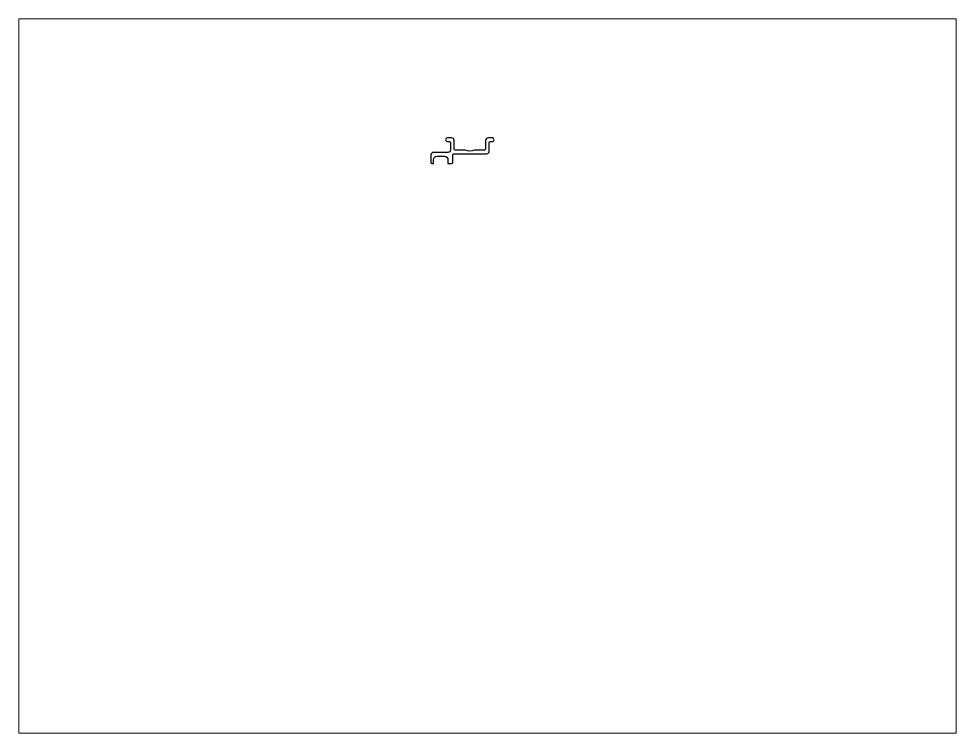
# Paper-space layout 'Layout1' of a CAD drawing. Extents: x 27 to 240, y 20 to 183.
# The model-space entities are those that its viewports show. They can reach past a viewport. Long polylines and large blocks are cut down to what shows.
import ezdxf

# ---------------------------------------------------------------- set-up
doc = ezdxf.new("R2010")
doc.units = 0
doc.header["$LTSCALE"] = 15
doc.layers.get('0').update_dxf_attribs({"linetype": 'CONTINUOUS'})

msp = doc.modelspace()

# ---------------------------------------------------------------- linework, layer by layer
msp.add_lwpolyline([(189.75, 227.24), (189.75, 223.75, -0.414278), (189.25, 223.25), (185.19, 223.25, -0.257827), (181.32, 223.25), (177.25, 223.25, -0.414428), (176.75, 223.75), (176.75, 227.24, 0.41268), (175.76, 228.24), (174, 228.24, 1.000276), (174, 226.74), (174.75, 226.74, -0.413771), (175.25, 226.24), (175.25, 223.25, -0.413944), (174.25, 222.25), (168.25, 222.25, 0.414334), (167.25, 221.25), (167.25, 218.25, 0.414189), (167.75, 217.75), (168.25, 217.75), (168.25, 219.25, -0.414151), (169.75, 220.74), (172.75, 220.75, -0.414216), (174.25, 219.25), (174.25, 217.75), (175.75, 217.75, 0.413969), (176.25, 218.25), (176.25, 221.25, -0.414373), (176.75, 221.75), (190.25, 221.75, 0.413937), (191.25, 222.75), (191.25, 226.24, -0.413794), (191.75, 226.74), (192.5, 226.74, 0.999497), (192.5, 228.24), (190.75, 228.24, 0.413515)], format="xyb", close=True)

psp = doc.layouts.get("Layout1")

# ---------------------------------------------------------------- viewports
at = {"layer": '0', "color": 0, "linetype": 'BYBLOCK', "ltscale": 0.05}
psp.add_viewport(center=(133.35, 101.6), size=(213.36, 162.56), view_center_point=(190.51, 130.3), view_height=293.8955, dxfattribs=at)

doc.saveas('drawing.dxf')
